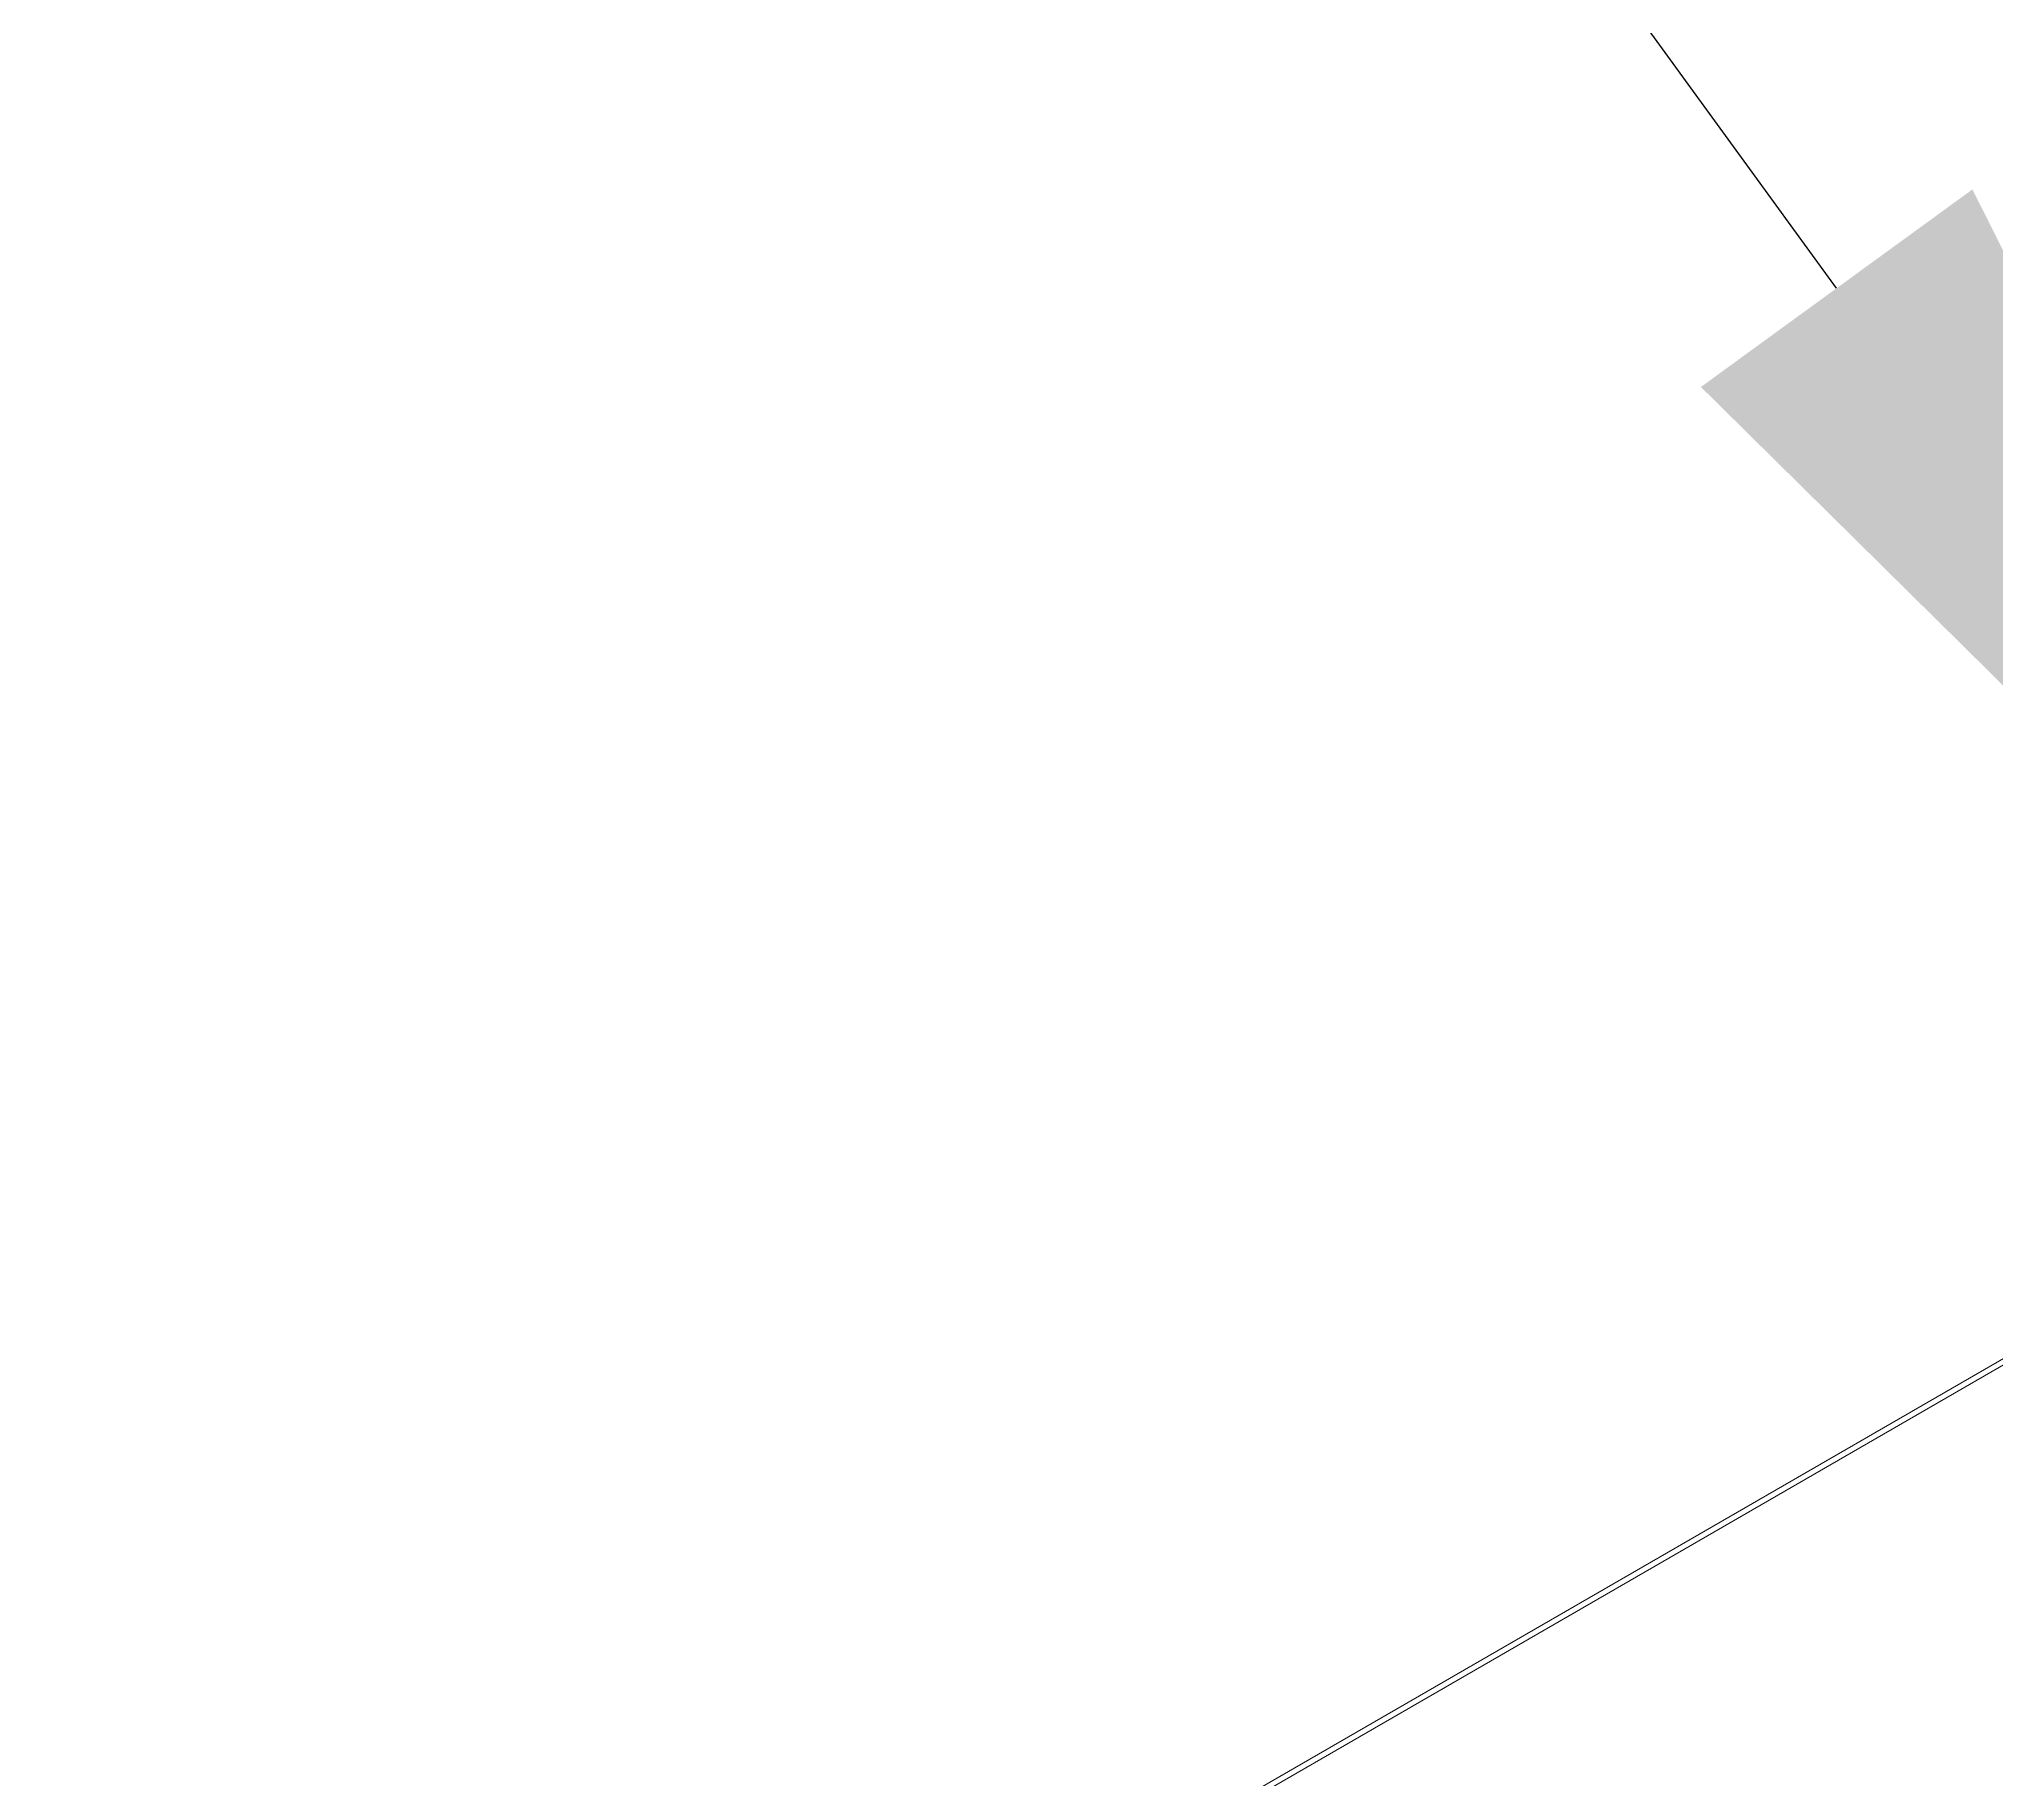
# Model space of a CAD drawing. Header units: centimetres. Extents: x -13594 to 4017, y -3206 to 1780.
# Drawn here: x -419.7 to -347.3, y -2864.5 to -2800.2 of the extents above; entities that cross this region are included whole.
import ezdxf
from ezdxf import colors
from ezdxf.entities.mleader import LeaderData, LeaderLine
from ezdxf.math import Vec2, Vec3

# ---------------------------------------------------------------- set-up
doc = ezdxf.new("R2010")
doc.units = ezdxf.units.CM
doc.layers.add('num of plumbing', color=250, linetype='Continuous')

msp = doc.modelspace()

# ---------------------------------------------------------------- linework, layer by layer
at = {"color": 7, "linetype": 'Continuous', "lineweight": 0}
for p, q in [((-331.063, -2839.706), (-391.367, -2874.52)), ((-331.063, -2839.941), (-391.058, -2874.576))]:
    msp.add_line(p, q, dxfattribs=at)

# ---------------------------------------------------------------- leaders
at = {"layer": 'num of plumbing', "color": 1, "lineweight": 18}
ml = msp.add_multileader_mtext('Standard', dxfattribs=at)
ml.set_content('')
ml.set_leader_properties()
ml.build(insert=Vec2(0, 0))
ml.multileader.update_dxf_attribs({"text_right_attachment_type": 6, "dogleg_length": 0.36, "arrow_head_size": 37.73})
ctx = ml.context
ctx.base_point, ctx.char_height, ctx.arrow_head_size, ctx.landing_gap_size, ctx.plane_origin = Vec3(-757.985, -2619.549, 8.049), 0.226, 37.73, 0.113, Vec3(-497.034, -2836.844, 8.049)
ctx.right_attachment = 6
notes = []
notes.append((ctx, [(0, (1, 1, 0), (-491.361, -2619.549, 8.049), (-1, 0), 266.624, [(0, [(-331.063, -2839.941, 8.049)], 0, [])])]))
ctx.mtext, ml.multileader.dxf.content_type = None, 0
for ctx, leaders in notes:
    for number, flags, end, landing, length, lines in leaders:
        leader = LeaderData()
        leader.index, (leader.has_last_leader_line, leader.has_dogleg_vector, leader.attachment_direction) = number, flags
        leader.last_leader_point, leader.dogleg_vector, leader.dogleg_length = Vec3(end), Vec3(landing), length
        for number, points, colour, breaks in lines:
            line = LeaderLine()
            line.index, line.vertices, line.color, line.breaks = number, Vec3.list(points), colors.encode_raw_color(colour), breaks
            leader.lines.append(line)
        ctx.leaders.append(leader)

doc.saveas('drawing.dxf')
